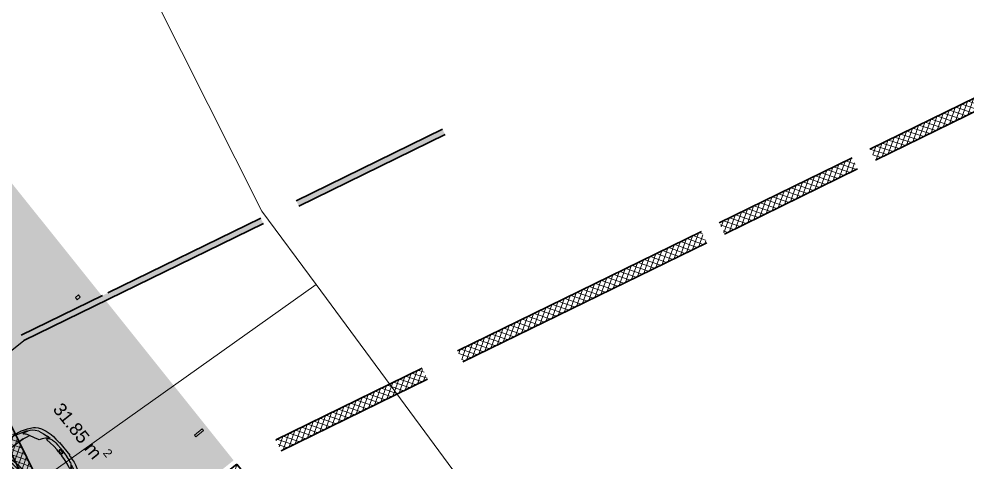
# Model space of a CAD drawing. Header units: metres. Extents: x 7511783 to 7512372, y 4692307 to 4692611.
# Drawn here: x 7511946.77 to 7511965.98, y 4692382.77 to 4692391.74 of the extents above; entities that cross this region are included whole.
import ezdxf

# ---------------------------------------------------------------- set-up
doc = ezdxf.new("R2010")
doc.units = ezdxf.units.M
for name, color, linetype, lineweight, true_color in [('A - Fill Zone_Pen_No__102', 7, 'Continuous', 0, 0xcccccc), ('A - Fill Zone_Pen_No__156', 7, 'Continuous', 0, 0x54689e), ('A - Muret_Pen_No__102', 7, 'Continuous', 0, 0xcccccc)]:
    doc.layers.add(name, color=color, linetype=linetype, lineweight=lineweight, true_color=true_color)
for name, color, linetype, lineweight in [('A - Muret', 7, 'Continuous', 0), ('A - Muret_Pen_No__101', 252, 'Continuous', 0), ('A - Muret_Pen_No__7', 7, 'Continuous', 0), ('A - Shtyllat', 7, 'Continuous', 0), ('A - Shtyllat_Pen_No__1', 7, 'Continuous', 0), ('A - Shtyllat_Pen_No__7', 7, 'Continuous', 0), ('A -Polyline_Pen_No__42', 8, 'Continuous', 0), ('bodrum 1 garazhat projekt', 7, 'Continuous', 0), ('garazhat-netw-amiri - b1', 20, 'Continuous', 0), ('Interior - Furniture _Pen_No__42', 8, 'Continuous', 0), ('Parc-Kojshi', 251, 'Continuous', 0), ('Parcelat baze', 7, 'Continuous', 0)]:
    doc.layers.add(name, color=color, linetype=linetype, lineweight=lineweight)
doc.styles.add('GENERATED_STYLE_1', font='arial.ttf')
pattern_1 = [(44.99999999999999, (0, 0), (-68.94290863686237, 68.94290863686243), []), (135.0000000000002, (0, 0), (68.94290863686219, 68.94290863686261), [])]

# ---------------------------------------------------------------- blocks, each defined once
blk = doc.blocks.new('Wall_3', base_point=(27550, 2.775557561562891e-14))
at = {"layer": 'A - Muret_Pen_No__101', "linetype": 'Continuous', "lineweight": 13}
h = blk.add_hatch(dxfattribs=at)
h.set_pattern_fill('CONCRETE_BLOCK', color=252, style=0, pattern_type=2)
h.set_pattern_definition(pattern_1)
h.paths.add_polyline_path([(31799.99993070954, -2.887321820521649e-05), (28500.0000105886, -2.887321820521649e-05), (28500.0000105886, -250.0000583249526), (31799.99993070954, -250.0000583249526)])
h = blk.add_hatch(dxfattribs=at)
h.set_pattern_fill('CONCRETE_BLOCK', color=252, style=0, pattern_type=2)
h.set_pattern_definition(pattern_1)
h.paths.add_polyline_path([(32600.00006929047, -5.275686865147122e-05), (32600.00006929047, -250.0000970041505), (38099.99998176699, -250.0000970041505), (38099.99998176699, -5.275686865147122e-05)])
h = blk.add_hatch(dxfattribs=at)
h.set_pattern_fill('CONCRETE_BLOCK', color=252, style=0, pattern_type=2)
h.set_pattern_definition(pattern_1)
h.paths.add_polyline_path([(38499.99999951446, -5.275686865147122e-05), (38499.99999951446, -250.0000970041505), (41500, -250.0000970041505), (41500, -5.275686865147122e-05)])
h = blk.add_hatch(dxfattribs=at)
h.set_pattern_fill('CONCRETE_BLOCK', color=252, style=0, pattern_type=2)
h.set_pattern_definition(pattern_1)
h.paths.add_polyline_path([(41900.00000000001, -249.9999850988354), (47050.00002235177, -249.9999850988354), (47050.00002235177, -3.352765565178828e-05), (41900.00000000001, -3.352765565178828e-05)])
at = {"layer": 'A - Muret_Pen_No__7', "color": 7, "linetype": 'Continuous', "lineweight": 35, "flags": 128}
for points in [[(31800, 2.775557561562891e-14), (28500.00000000001, 2.775557561562891e-14)], [(38099.99999999999, 2.775557561562891e-14), (32599.99999999999, 2.775557561562891e-14)], [(41500, 2.775557561562891e-14), (38500, 2.775557561562891e-14)], [(47050.00000000001, 2.775557561562891e-14), (41900.00000000001, 2.775557561562891e-14)], [(28500.00000000001, -249.9999999999999), (31800, -249.9999999999999)], [(32599.99999999999, -249.9999999999999), (38099.99999999999, -249.9999999999999)], [(38500, -249.9999999999999), (41500, -249.9999999999999)], [(41900.00000000001, -249.9999999999999), (47050, -249.9999999999999)]]:
    blk.add_lwpolyline(points, dxfattribs=at)
blk = doc.blocks.new('Wall_15', base_point=(0, 6.408165399173339e-12))
at = {"layer": 'A - Muret_Pen_No__101', "linetype": 'Continuous', "lineweight": 13}
h = blk.add_hatch(dxfattribs=at)
h.set_pattern_fill('CONCRETE_BLOCK', color=252, style=0, pattern_type=2)
h.set_pattern_definition(pattern_1)
h.paths.add_polyline_path([(-1.570762125364274e-12, -4900.000033771143), (249.9999749009003, -4900.000033771143), (249.9999749009003, -2199.999968968906), (-1.570762125364274e-12, -2199.999968968906)])
h = blk.add_hatch(dxfattribs=at)
h.set_pattern_fill('CONCRETE_BLOCK', color=252, style=0, pattern_type=2)
h.set_pattern_definition(pattern_1)
h.paths.add_polyline_path([(-1.570762125364274e-12, -8550.830750387211), (249.9999950320611, -8800.830745419275), (249.9999950320611, -6899.999994027645), (-1.570762125364274e-12, -6899.999994027645)])
at = {"layer": 'A - Muret_Pen_No__7', "color": 7, "linetype": 'Continuous', "lineweight": 35, "flags": 128}
for points in [[(-4.041334489747706e-13, -2200.000028613108), (-9.00115385673969e-13, -4899.999936311776)], [(249.9999999999991, -4900.000060477718), (249.9999999999996, -2200.000025361618)], [(-1.267509430196488e-12, -6899.999962323701), (-1.570762125364274e-12, -8550.830745419273)], [(249.9999999999984, -8800.830745419275), (249.9999999999987, -6899.999959072212)]]:
    blk.add_lwpolyline(points, dxfattribs=at)
blk = doc.blocks.new('Wall_18', base_point=(16950, -19000.83965125988))
at = {"layer": 'A - Muret_Pen_No__102', "linetype": 'Continuous', "lineweight": 0, "true_color": 0xcccccc}
for points in [[(16949.99995060411, -19000.83962311153), (22350.0000133822, -19000.83707501052), (22350.0000133822, -18880.83737246681), (16949.99995060411, -18880.83963744548)], [(23149.99996500959, -19000.83679188819), (26449.99999550946, -19000.83523471535), (26449.99999550946, -18880.8356737328), (23149.99996500959, -18880.83708934447)]]:
    blk.add_hatch(color=254, dxfattribs=at).paths.add_polyline_path(points)
at = {"layer": 'A - Muret_Pen_No__7', "color": 7, "linetype": 'Continuous', "lineweight": 35, "flags": 128}
for points in [[(18780.00004897139, -18880.83889797258), (16949.99995060411, -18880.8396512599)], [(16950, -19000.83965125988), (22350.00006556514, -19000.83742844497)], [(22350.00001616929, -18880.83742844498), (18900.00004897139, -18880.8388485767)], [(23149.9999426305, -19000.83709913911), (26450.00000000019, -19000.83574075221)], [(26449.99999550948, -18880.8357407522), (23150.00004895188, -18880.83709913905)]]:
    blk.add_lwpolyline(points, dxfattribs=at)
blk = doc.blocks.new('Column_60', base_point=(6290.100693534085, 11834.33430290924))
at = {"layer": 'A - Shtyllat_Pen_No__1', "color": 7, "linetype": 'Continuous', "lineweight": 13, "flags": 128}
blk.add_lwpolyline([(6383.295630402292, 11875.7432843279), (6392.053320419606, 11836.71377157716), (6196.905756665877, 11792.92532149059), (6188.148066648563, 11831.95483424133)], close=True, dxfattribs=at)
blk = doc.blocks.new('Column_68', base_point=(7281.073338374333, 13081.56051221463))
at = {"layer": 'A - Shtyllat_Pen_No__1', "color": 7, "linetype": 'Continuous', "lineweight": 13, "flags": 128}
blk.add_lwpolyline([(7326.671118638064, 13061.04606766889), (7313.534583612092, 13119.590336795), (7235.4755581106, 13102.07495676038), (7248.612093136573, 13043.53068763426)], close=True, dxfattribs=at)
blk = doc.blocks.new('Column_178', base_point=(75250.99676022111, -29602.89869454554))
at = {"layer": 'A - Shtyllat', "linetype": 'Continuous', "lineweight": 0, "true_color": 0x000000}
h = blk.add_hatch(dxfattribs=at)
h.set_pattern_fill('CONCRETE_BLOCK', color=18, style=0, pattern_type=2)
h.set_pattern_definition(pattern_1)
h.paths.add_polyline_path([(75456.13369070938, -29146.91751099753), (75212.20010048019, -29201.6569260282), (75387.36626624182, -29982.24458260021), (75631.3003558905, -29927.50487920773)])
h = blk.add_hatch(dxfattribs=at)
h.set_pattern_fill('CONCRETE_BLOCK', color=18, style=0, pattern_type=2)
h.set_pattern_definition(pattern_1)
h.paths.add_polyline_path([(74870.69316455172, -29278.29250988337), (75045.85982973284, -30058.87987809356), (75387.36626624182, -29982.24458260021), (75212.20010048019, -29201.6569260282)])
at = {"layer": 'A - Shtyllat_Pen_No__1', "color": 7, "linetype": 'Continuous', "lineweight": 13}
for p, q in [((75233.48009370301, -29524.83995772453), (75145.89676111244, -29134.54627361942)), ((75329.05549704214, -29585.38202802743), (75621.77576012096, -29519.69452858452)), ((75172.93802340009, -29620.41536106366), (74880.21776032128, -29686.10286050657)), ((75268.51342673921, -29680.95743136657), (75356.09675932978, -30071.25111547166))]:
    blk.add_line(p, q, dxfattribs=at)
blk.add_point((75250.99676022111, -29602.89869454554), dxfattribs=at)
at = {"layer": 'A - Shtyllat_Pen_No__7', "color": 7, "linetype": 'Continuous', "lineweight": 35, "flags": 128}
for points in [[(75456.13369070938, -29146.91751099753), (75212.20010048019, -29201.6569260282)], [(75631.3003558905, -29927.50487920773), (75456.13369070938, -29146.91751099753)], [(75212.20010048019, -29201.6569260282), (74870.69316455172, -29278.29250988337)], [(74870.69316455172, -29278.29250988337), (75045.85982973284, -30058.87987809356), (75387.36626624182, -29982.24458260021)]]:
    blk.add_lwpolyline(points, dxfattribs=at)
blk = doc.blocks.new('Car 05 22')
at = {"layer": 'Interior - Furniture _Pen_No__42', "color": 8, "linetype": 'Continuous', "lineweight": 25}
for p, q in [((1961.117547741, 983.2211582230001), (1928.938242309, 983.2211582230001)), ((1928.938242309, 983.2211582230001), (1957.843908175, 858.0544967500001)), ((1996.903176747, 974.9060932166), (1961.117547741, 983.2211582230001)), ((2026.89661068, 945.007687052), (1996.903176747, 974.9060932166)), ((-706.3378894982, 775.7872218095), (-757.6903274910002, 747.022066986)), ((-585.227090103, 801.027979058), (-706.3378894982, 775.7872218095)), ((-626.571782751, 772.4860242179999), (-664.8727541800001, 760.961322365)), ((-594.8871138119998, 778.489558035), (-626.571782751, 772.4860242179999)), ((-483.1389679684001, 817.2581826864), (-585.227090103, 801.027979058)), ((-372.3345973750002, 830.2299334650002), (-483.1389679684001, 817.2581826864)), ((-251.752794228, 841.0437339470001), (-372.3345973750002, 830.2299334650002)), ((-168.2198443133, 844.6061713611999), (-251.752794228, 841.0437339470001)), ((-78.35772569479998, 850.6357850930001), (-168.2198443133, 844.6061713611999)), ((-24.036324899, 852.2918850640001), (-78.35772569479998, 850.6357850930001)), ((40.3182760438, 852.333685063), (-24.036324899, 852.2918850640001)), ((230.8030912739, 845.5192631063), (40.3182760438, 852.333685063)), ((124.560977278, 791.396786131), (129.0398444, 820.468777931)), ((125.693926866, 743.8968737240001), (124.560977278, 791.396786131)), ((129.0398444, 820.468777931), (138.8862428820001, 832.3883788069999)), ((138.8862428820001, 832.3883788069999), (165.168377873, 840.2758852750001)), ((165.168377873, 840.2758852750001), (194.733578306, 844.324685204)), ((194.733578306, 844.324685204), (230.803091274, 845.519263106)), ((210.873013229, 809.231738788), (418.0703055720001, 816.1926024380002)), ((400.0158099590001, 847.5968063790001), (230.8030912739, 845.5192631063)), ((590.7241636140001, 851.6786068920002), (400.0158099590001, 847.5968063790001)), ((813.6270094460001, 769.327996556), (521.950780327, 764.672895972)), ((856.5325990199999, 856.1697074550001), (590.7241636140001, 851.6786068920002)), ((1108.59023357, 773.98329714), (813.6270094460001, 769.327996556)), ((1129.8609284, 858.5331077519999), (856.5325990199999, 856.1697074550001)), ((1036.25651944, 772.8416796290002), (996.5002997029999, 578.7916468290002)), ((1041.96657906, 578.0240872360001), (1107.56627095, 773.967136299)), ((1173.32542975, 774.8950612010001), (1090.33970038, 577.8925306800002)), ((1115.14443198, 808.9482015290001), (1108.59023357, 773.98329714)), ((1108.59023357, 773.98329714), (1537.61805657, 780.0259473990001)), ((1119.51383092, 833.267204581), (1115.14443198, 808.9482015290001)), ((1120.16623076, 836.3248049650001), (1119.51383092, 833.267204581)), ((1120.69723063, 838.160005195), (1120.16623076, 836.3248049650001)), ((1129.8609284, 858.5331077519999), (1120.69723063, 838.160005195)), ((1536.1071561, 860.3802508980001), (1129.8609284, 858.5331077519999)), ((1162.63563846, 830.4777734580001), (1220.13025657, 829.0713745190002)), ((1220.13025657, 829.0713745190002), (1369.65750367, 831.4890726950001)), ((1957.843908175, 858.0544967500001), (1536.1071561, 860.3802508980001)), ((1537.61805657, 780.0256115210001), (1974.99295641, 786.0764425990001)), ((1939.15395607, 686.22492547), (1995.917261, 777.427813481)), ((1957.84390817, 858.0544967500001), (1977.22141076, 777.427813481)), ((1977.22141076, 777.427813481), (2019.59119012, 777.427813481)), ((2019.59119012, 777.427813481), (2044.48611622, 783.069509224)), ((2054.5732194, 897.577022836), (2026.89661068, 945.007687052)), ((2044.48611622, 783.069509224), (2063.35562216, 792.2740022800001)), ((2067.91700908, 857.6794056350002), (2054.5732194, 897.577022836)), ((2063.35562216, 792.2740022800001), (2070.42572439, 799.8521965630001)), ((2068.68333559, 787.696981005), (2065.39356605, 794.4584027669999)), ((2119.91703998, 857.4374531180001), (2067.91700908, 857.6794056350002)), ((2075.28112592, 835.6608695470001), (2067.91700908, 857.6794056350002)), ((2068.68333559, 787.696981005), (2148.02030692, 790.4828861469999)), ((2070.42572439, 799.8521965630001), (2075.2191259, 809.398389361)), ((2075.2191259, 809.398389361), (2075.28112592, 835.6608695470001)), ((2106.51930118, 732.1586113790001), (2148.02030692, 790.4828861469999)), ((2193.165590015, 856.4504063259001), (2119.91703998, 857.4374531180001)), ((2148.02030692, 790.4828861469999), (2166.81146925, 813.8145374840001)), ((2148.02030692, 790.4828861469999), (2205.61920777, 792.204186117)), ((2166.81146925, 813.8145374840001), (2182.27381684, 834.0818412380002)), ((2182.27381684, 834.0818412380002), (2193.16559002, 856.4504063260001)), ((2808.01466132, 852.5547640039999), (2193.165590015, 856.4504063259001)), ((2205.61920777, 792.204186117), (2227.21980808, 791.0038861380001)), ((2226.59190807, 769.8777067159999), (2213.53100788, 762.9814866290001)), ((2234.36910819, 773.9630864369999), (2226.59190807, 769.8828865080001)), ((2227.21980808, 791.0038861380001), (2232.61990816, 790.0299861550001)), ((2232.61990816, 790.0299861550001), (2237.93539134, 787.287122525)), ((2238.46067648, 776.864360243), (2234.36910819, 773.9630864369999)), ((2240.81890828, 784.0391862600001), (2237.93539134, 787.287122525)), ((2238.46067648, 776.864360243), (2240.85090828, 780.520986322)), ((2240.85090828, 780.520986322), (2240.81890828, 784.0391862600001)), ((2855.7113639, 852.6327640009999), (2808.01466132, 852.5547640039999)), ((2808.01466132, 852.5547640039999), (2876.86636504, 843.3172643940001)), ((2891.44016583, 852.528764005), (2855.7113639, 852.6327640009999)), ((2876.86636504, 843.3172643940001), (2954.16376923, 813.731165643)), ((2922.51356751, 852.0343640259999), (2891.44016583, 852.528764005)), ((2904.11849592, 832.8863289209999), (2905.06820589, 832.837990116)), ((2945.17226874, 849.4061641369999), (2922.51356751, 852.0343640259999)), ((2989.61447115, 839.6482645490003), (2945.17226874, 849.4061641369999)), ((2954.16376923, 813.731165643), (3075.78877375, 774.6896785450001)), ((3013.55027244, 833.064864827), (2989.61447115, 839.6482645490003)), ((3154.26138006, 782.5577669589999), (3013.55027244, 833.064864827)), ((3100.48402088, 763.1120866269999), (3075.78877375, 774.6896785450001)), ((3235.883818752, 747.6101556219), (3154.26138006, 782.5577669589999)), ((-815.0478655078001, 667.7598955197003), (-855.0523550635, 511.0116477078998)), ((-784.8200333720001, 721.8124613509999), (-815.0478655078001, 667.7598955197003)), ((-757.6903274910002, 747.022066986), (-784.8200333720001, 721.8124613509999)), ((-768.27197925, 602.2788720830002), (-782.764796709, 510.0106247469999)), ((-768.27197925, 602.2788720830002), (-750.5770825730001, 669.7773949330001)), ((-764.3441764490001, 617.261773195), (-665.7281459970001, 623.9546285630003)), ((-729.425104913, 716.3992494200002), (-750.5770825730001, 669.7773949330001)), ((-701.0941271610001, 743.2591195180001), (-729.425104913, 716.3992494200002)), ((-664.8727541800001, 760.961322365), (-701.0941271610001, 743.2591195180001)), ((-665.7281459970001, 623.9546285630003), (-500.877431885, 634.180288886)), ((-500.877431885, 634.180288886), (-383.0238853850001, 641.9613403830001)), ((-383.0238853850001, 641.9613403830001), (-274.2208861730001, 631.3184000780001)), ((-274.2208861730001, 631.3184000780001), (-56.40485420300001, 600.536895199)), ((-56.40485420300001, 600.536895199), (145.941775497, 566.5900898169999)), ((327.3887276080001, 761.9208956260001), (125.394377448, 756.455747737)), ((132.4291391170001, 722.8048827370001), (125.693926866, 743.8968737240001)), ((146.670770152, 710.6062742990001), (132.4291391170001, 722.8048827370001)), ((171.252864179, 696.6287725440002), (146.670770152, 710.6062742990001)), ((212.566754139, 676.5412700230003), (171.252864179, 696.6287725440002)), ((266.3151410770001, 654.566867265), (212.566754139, 676.5412700230003)), ((319.490328155, 636.426864989), (266.3151410770001, 654.566867265)), ((392.7088835140001, 617.8124267930001), (319.490328155, 636.426864989)), ((521.950780327, 764.672895972), (327.3887276080001, 761.9208956260001)), ((339.1227247570001, 683.1192857359999), (329.5580559370001, 633.867334886)), ((355.2943663540001, 762.315609428), (339.1227247570001, 683.1192857359999)), ((357.2289958010001, 683.375391506), (346.76505809, 629.492778784)), ((373.4006373970001, 762.571715197), (357.2289958010001, 683.375391506)), ((474.8166917820001, 607.105387857), (392.7088835140001, 617.8124267930001)), ((521.3449804749999, 601.6186871690002), (474.8166917820001, 607.105387857)), ((569.993568652, 596.838186569), (521.3449804749999, 601.6186871690002)), ((652.59274858, 590.9845858339999), (569.993568652, 596.838186569)), ((772.8388193580001, 584.9903850819999), (652.59274858, 590.9845858339999)), ((907.266686691, 580.298084493), (772.8388193580001, 584.9903850819999)), ((1041.96657906, 578.0240872360001), (907.266686691, 580.298084493)), ((1227.79815085, 577.518695794), (1041.96657906, 578.0240872360001)), ((1316.09897866, 580.475793563), (1227.79815085, 577.518695794)), ((1403.02450604, 584.4121905939999), (1316.09897866, 580.475793563)), ((1483.8761315, 590.1361862749999), (1403.02450604, 584.4121905939999)), ((1562.00595611, 600.5964783840001), (1483.8761315, 590.1361862749999)), ((1730.35620914, 633.8338533080002), (1562.00595611, 600.5964783840001)), ((1610.72419049, 544.0665862469999), (1779.61280153, 581.7538898049999)), ((2000.39650233, 701.5917706940002), (1730.35620914, 633.8338533080002)), ((1779.61280153, 581.7538898049999), (1952.84760406, 621.338789111)), ((1952.84760406, 621.338789111), (2122.04550654, 659.9572884350001)), ((2000.39650233, 701.5917706940002), (2213.53100788, 762.9814866290001)), ((2122.04550654, 659.9572884350001), (2293.79610906, 697.650987774)), ((2213.53100788, 762.9814866290001), (2238.34670825, 752.240186817)), ((2238.34670825, 752.240186817), (2258.53170854, 739.7174870370001)), ((2258.53170854, 739.7174870370001), (2269.0398087, 731.086787188)), ((2269.0398087, 731.086787188), (2278.83550884, 721.9650873480001)), ((2278.83550884, 721.9650873480001), (2293.79610906, 697.650987774)), ((2293.79610906, 697.650987774), (2317.1870094, 700.7385877199999)), ((2293.79610906, 697.6386630720001), (2293.79610906, 697.650987774)), ((2317.1870094, 700.7385877199999), (2345.74280982, 702.7498876850002)), ((2355.13419975, 639.912801441), (2317.1870094, 700.7385877199999)), ((2345.74280982, 702.7498876850002), (2378.92931031, 702.0184876970001)), ((2379.77420337, 575.387091212), (2355.13301598, 639.9159014410001)), ((2410.10490185, 649.1086815510001), (2378.92931031, 702.0184876970001)), ((2378.92931031, 702.0184876970001), (2410.57231077, 694.202887834)), ((2436.02871163, 583.2244924540001), (2410.10490185, 649.1086815510001)), ((2410.57231077, 694.202887834), (2410.58631694, 694.1782473540002)), ((2428.73881104, 681.706188053), (2410.57231077, 694.202887834)), ((2428.73881104, 681.706188053), (2457.25830016, 700.0355353230001)), ((2428.77597173, 681.7007453250001), (2428.73881104, 681.706188053)), ((2428.77597173, 681.7007453250001), (2456.66545813, 639.8418234830003)), ((2453.63941421, 521.616582688), (2436.02871163, 583.2244924540001)), ((2456.66545813, 639.8418234830003), (2487.23639187, 574.2621729599999)), ((2457.25830016, 700.0355353230001), (2535.4819126, 697.9905877680001)), ((2535.4226126, 697.9916562040003), (2673.21491462, 695.5089878119999)), ((2535.46586986, 697.9894090810001), (2535.4819126, 697.988971943)), ((2673.21491462, 695.5089878119999), (2787.200816290001, 691.4809878819999)), ((2787.200816290001, 691.4809878819999), (2868.41581748, 687.223087957)), ((2868.39588233, 687.2248867100001), (2959.72331881, 678.984388101)), ((2959.72331881, 678.984388101), (2868.41581748, 687.1969879569999)), ((2959.72331881, 678.984388101), (3047.2313201, 666.2002883250001)), ((3022.47491973, 758.305686711), (3023.66221975, 762.4851866380001)), ((3024.49924208, 753.7186598590001), (3022.47491973, 758.305686711)), ((3023.66221975, 762.4851866380001), (3034.64521991, 765.0503865930001)), ((3037.91041996, 743.452886971), (3024.49924208, 753.7186598590001)), ((3034.64521991, 765.0503865930001), (3046.93432009, 763.817386614)), ((3050.61522015, 730.6688871950001), (3037.91041996, 743.452886971)), ((3046.93432009, 763.817386614), (3060.9451203, 762.9292866300001)), ((3047.20992906, 666.2041971140002), (3100.00912087, 656.556188494)), ((3064.50712035, 714.6457874760001), (3050.61522015, 730.6688871950001)), ((3060.9451203, 762.9292866300001), (3089.85712072, 757.3861867269999)), ((3076.97452053, 697.807687771), (3064.50712035, 714.6457874760001)), ((3100.00912087, 656.556188494), (3076.97452053, 697.807687771)), ((3089.85712072, 757.3861867269999), (3108.43932099, 751.4304868319999)), ((3152.92075342, 553.873393456), (3100.00912087, 656.556188494)), ((3114.13862108, 753.311186799), (3100.48402088, 763.1120866269999)), ((3108.43932099, 751.4304868319999), (3122.8656212, 746.435986919)), ((3122.8656212, 746.435986919), (3114.13862108, 753.311186799)), ((3170.0706946, 726.5554905960001), (3122.8656212, 746.435986919)), ((3211.69204952, 701.0151137130001), (3170.0706946, 726.5554905960001)), ((3254.25934432, 663.1775183300001), (3211.69204952, 701.0151137130001)), ((3269.07948628, 728.3294692490001), (3235.883818752, 747.6101556219)), ((3301.86726379, 602.8090087200001), (3254.25934432, 663.1775183300001)), ((3298.56678787, 705.6390702070001), (3269.07948628, 728.3294692490001)), ((3337.33388997, 663.380671991), (3298.56678787, 705.6390702070001)), ((3301.86726379, 602.8090087200001), (3346.01551313, 501.42179807)), ((3374.49419199, 603.583974516), (3337.33388997, 663.380671991)), ((3418.40079436, 512.743978351), (3374.49419199, 603.583974516)), ((-855.0523550635, 511.0116477078998), (-874.6778528530002, 344.9579771100001)), ((-794.5333543099999, 390.6265818930001), (-802.432846809, 258.715288008)), ((-782.7621654889999, 510.0273763590001), (-794.5333543099999, 390.6265818930001)), ((145.941775497, 566.5900898169999), (233.261172115, 552.312592089)), ((233.261172115, 552.312592089), (315.3092800730001, 541.359190513)), ((315.2936019620001, 541.3606176840001), (384.2945810830001, 535.0794906230002)), ((384.2815104790001, 535.0803623180001), (454.174320738, 530.4191213629999)), ((454.170282107, 530.4193907049998), (526.242583163, 526.2868907769998)), ((526.2331313149999, 526.287307384), (627.7018846490002, 521.814890855)), ((627.6985462070002, 521.8149872519999), (756.75876515, 518.0884218199999)), ((756.75876515, 518.0884218199999), (1322.62824821, 518.052230308)), ((1322.62824821, 518.052230308), (1420.49779626, 521.6528908580001)), ((1420.49066257, 521.652523245), (1466.64156934, 524.030772681)), ((1466.62639694, 524.029990817), (1510.87647584, 527.594696836)), ((1510.85529759, 527.5929907539999), (1554.25309822, 533.0576906580002)), ((1554.25309822, 533.0576906580002), (1596.82961355, 540.969674969)), ((1597.28918852, 541.1774857889999), (1596.65116701, 540.8889849259999)), ((2397.33410595, 514.2584815219999), (2379.77250853, 575.3929912130001)), ((2419.31580918, 395.73626267), (2397.33316008, 514.2635815229999)), ((2433.73206705, 266.091642182), (2419.31580918, 395.73626267)), ((2477.61661773, 401.0764635800001), (2453.63941421, 521.616582688)), ((2493.88922012, 269.050242651), (2477.61661773, 401.0764635800001)), ((2487.23639187, 574.2621729599999), (2491.79934275, 562.0052962960002)), ((2491.79994982, 562.0052962960002), (2517.90263133, 477.034766618)), ((2517.90263133, 477.034766618), (2537.54372273, 384.081034151)), ((3189.62073735, 475.569766106), (3152.92075342, 553.873393456)), ((3199.39883308, 466.7584630290001), (3189.62073735, 475.569766106)), ((3220.69886845, 454.3885401880001), (3199.39883308, 466.7584630290001)), ((3256.10680826, 439.241753418), (3220.67662376, 454.401458713)), ((3288.39019413, 425.101248479), (3256.10680826, 439.241753418)), ((3319.36158057, 408.4128426500001), (3288.39019413, 425.101248479)), ((3353.46269085, 384.251283776), (3319.36158057, 408.4128426500001)), ((3346.01551313, 501.42179807), (3374.29746586, 419.557472908)), ((3377.18239213, 359.973484801), (3353.46269085, 384.251283776)), ((3391.09039087, 344.247647689), (3374.29746586, 419.557472908)), ((3457.47689648, 393.098483403), (3418.40079436, 512.743978351)), ((3468.34279707, 330.9338860280001), (3457.47689648, 393.098483403)), ((-882.9440546450002, 194.680643518), (-885.376707689, 0)), ((-874.6778528530002, 344.9579771100001), (-882.9440546450002, 194.680643518)), ((-802.432846809, 258.715288008), (-806.813142649, 124.936494209)), ((2441.61713002, 131.955220918), (2433.73181129, 266.093942182)), ((2503.10292147, 133.173421111), (2493.88922012, 269.050242651)), ((2537.54372273, 384.081034151), (2551.45611664, 285.6281997640001)), ((2551.45611664, 285.6281997640001), (2559.71041303, 193.693567653)), ((2559.71041303, 193.693567653), (2564.38081099, 101.185635342)), ((3321.23357975, 370.497229407), (3320.99727986, 362.132926485)), ((3320.99727986, 362.132926485), (3338.31527228, 276.8564967000001)), ((3324.65427826, 377.297531782), (3321.23357975, 370.497229407)), ((3328.30797666, 379.591332583), (3324.65427826, 377.297531782)), ((3338.46837221, 379.452332535), (3328.30797666, 379.591332583)), ((3338.31527228, 276.8564967000001), (3351.88296634, 172.661960307)), ((3363.6407612, 357.8117249760001), (3338.46837221, 379.452332535)), ((3396.66521323, 315.8049103040001), (3363.6407612, 357.8117249760001)), ((3391.09039087, 344.247647689), (3377.18239213, 359.973484801)), ((3408.0703938, 289.3779877820002), (3396.66521323, 315.8049103040001)), ((3408.0703938, 289.3779877820002), (3413.77629411, 267.259988716)), ((3413.77548775, 267.2641933500001), (3418.45445829, 242.866384828)), ((3418.45219437, 242.878189745), (3424.04489467, 200.723791525)), ((3424.04489467, 200.723791525), (3427.72848251, 152.023715234)), ((3474.4914974, 263.721088865), (3468.34279707, 330.9338860280001)), ((3478.33319761, 199.9171915590001), (3474.4914974, 263.721088865)), ((3479.35651311, 164.9481933352), (3478.33319761, 199.9171915590001)), ((-885.376707689, 0), (-882.9440546450002, -194.680643518)), ((-806.813142649, 124.936494209), (-808.0470753050001, 0)), ((-806.813142649, -124.936494209), (-808.0470753050001, 1.476718538480001e-13)), ((2444.0197128, -0.02730000432770001), (2441.61701245, 131.957220918)), ((2444.0197128, 0.02730000432710001), (2441.61701245, -131.957220918)), ((2506.01959488, -3.859767548100002e-13), (2503.10292147, 133.173421111)), ((2564.38081099, 101.185635342), (2566.01761027, -0.006100002130650002)), ((2564.38081099, -101.185635342), (2566.01761027, 0.006100002129970001)), ((3351.88296634, 172.661960307), (3358.34376351, 75.87012649980001)), ((3353.95786543, 27.8932505984), (3358.34376351, 75.87012649980001)), ((3353.95786543, 27.8932505984), (3353.95786543, -0.7649002671629999)), ((3353.95786543, -27.8932505984), (3353.95786543, 0.7649002671619999)), ((3370.89075802, 11.7411041009), (3370.32315827, -0.7649002671629999)), ((3370.89075802, -11.7411041009), (3370.32315827, 0.7649002671619999)), ((3372.49235732, 23.6550082622), (3370.89075802, 11.7411041009)), ((3376.26728506, 38.993950924), (3372.49235732, 23.6550082622)), ((3381.98685317, 46.5714162664), (3376.26728506, 38.993950924)), ((3386.21005132, 48.3522168884), (3381.98685317, 46.5714162664)), ((3386.21005132, 48.3522168884), (3394.28954778, 48.3522168884)), ((3398.51284593, 46.5714162664), (3394.28954778, 48.3522168884)), ((3404.23226311, 38.99375151340001), (3398.51284593, 46.5714162664)), ((3404.23226311, 38.99375151340001), (3408.00714178, 23.6550082622)), ((3408.00714178, 23.6550082622), (3409.76654101, 8.055102813469999)), ((3409.76654101, 8.055102813469999), (3409.76654101, -4.961309141290002e-13)), ((3432.36383112, 39.98011396419999), (3427.72848251, 152.023715234)), ((3431.76949509, 57.3729975776), (3431.76949509, 56.7710829698)), ((3432.04453126, -0.0109000038072), (3432.36383112, 39.98011396419999)), ((3432.04453126, 0.0109000038063), (3432.36383112, -39.98011396419999)), ((3489.51959821, 164.9481933352), (3479.35651311, 164.9481933352)), ((3489.51959821, -164.9481933352), (3489.51959821, 164.9481933352)), ((-802.432846809, -258.715288008), (-806.813142649, -124.936494209)), ((2441.61713002, -131.955220918), (2433.73181129, -266.093942182)), ((2503.10292147, -133.173421111), (2493.88922012, -269.050242651)), ((2506.01959488, -2.780368116010001e-13), (2503.10292147, -133.173421111)), ((2559.71041303, -193.693567653), (2564.38081099, -101.185635342)), ((3338.31527228, -276.8564967000001), (3351.88296634, -172.661960307)), ((3351.88296634, -172.661960307), (3358.34376351, -75.87012649980001)), ((3353.95786543, -27.8932505984), (3358.34376351, -75.87012649980001)), ((3372.49235732, -23.6550082622), (3370.89075802, -11.7411041009)), ((3376.26728506, -38.993950924), (3372.49235732, -23.6550082622)), ((3381.98685317, -46.5714162664), (3376.26728506, -38.993950924)), ((3386.21005132, -48.3522168884), (3381.98685317, -46.5714162664)), ((3386.21005132, -48.3522168884), (3394.28954778, -48.3522168884)), ((3398.51284593, -46.5714162664), (3394.28954778, -48.3522168884)), ((3404.23226311, -38.99375151340001), (3398.51284593, -46.5714162664)), ((3404.23226311, -38.99375151340001), (3408.00714178, -23.6550082622)), ((3408.00714178, -23.6550082622), (3409.76654101, -8.055102813469999)), ((3409.76654101, -8.055102813469999), (3409.76654101, -3.892295027780001e-13)), ((3424.04489467, -200.723791525), (3427.72848251, -152.023715234)), ((3432.36383112, -39.98011396419999), (3427.72848251, -152.023715234)), ((3431.76949509, -57.3729975776), (3431.76949509, -56.7710829698)), ((3478.33319761, -199.9171915590001), (3479.35651311, -164.9481933352)), ((3479.35651311, -164.9481933352), (3489.51959821, -164.9481933352)), ((-882.9440546450002, -194.680643518), (-874.6778528530002, -344.9579771100001)), ((-874.6778528530002, -344.9579771100001), (-855.0523550635, -511.0116477078998)), ((-794.5333543099999, -390.6265818930001), (-802.432846809, -258.715288008)), ((2433.73206705, -266.091642182), (2419.31580918, -395.73626267)), ((2493.88922012, -269.050242651), (2477.61661773, -401.0764635800001)), ((2517.90263133, -477.034766618), (2537.54372273, -384.081034151)), ((2537.54372273, -384.081034151), (2551.45611664, -285.6281997640001)), ((2551.45611664, -285.6281997640001), (2559.71041303, -193.693567653)), ((3320.99727986, -362.132926485), (3338.31527228, -276.8564967000001)), ((3321.23357975, -370.497229407), (3320.99727986, -362.132926485)), ((3324.65427826, -377.297531782), (3321.23357975, -370.497229407)), ((3328.30797666, -379.591332583), (3324.65427826, -377.297531782)), ((3338.46837221, -379.452332535), (3328.30797666, -379.591332583)), ((3363.6407612, -357.8117249760001), (3338.46837221, -379.452332535)), ((3377.18239213, -359.973484801), (3353.46269085, -384.251283776)), ((3396.66521323, -315.8049103040001), (3363.6407612, -357.8117249760001)), ((3391.09039087, -344.247647689), (3374.29746586, -419.557472908)), ((3391.09039087, -344.247647689), (3377.18239213, -359.973484801)), ((3408.0703938, -289.3779877820002), (3396.66521323, -315.8049103040001)), ((3408.0703938, -289.3779877820002), (3413.77629411, -267.259988716)), ((3413.77548775, -267.2641933500001), (3418.45445829, -242.866384828)), ((3418.45219437, -242.878189745), (3424.04489467, -200.723791525)), ((3457.47689648, -393.098483403), (3468.34279707, -330.9338860280001)), ((3468.34279707, -330.9338860280001), (3474.4914974, -263.721088865)), ((3474.4914974, -263.721088865), (3478.33319761, -199.9171915590001)), ((-855.0523550635, -511.0116477078998), (-815.0478655078001, -667.7598955197003)), ((-782.7621654889999, -510.0273763590001), (-794.5333543099999, -390.6265818930001)), ((-768.27197925, -602.2788720830002), (-782.764796709, -510.0106247469999)), ((-56.40485420300001, -600.536895199), (145.941775497, -566.5900898169999)), ((145.941775497, -566.5900898169999), (233.261172115, -552.312592089)), ((233.261172115, -552.312592089), (315.3092800730001, -541.359190513)), ((315.2936019620001, -541.3606176840001), (384.2945810830001, -535.0794906230002)), ((384.2815104790001, -535.0803623180001), (454.174320738, -530.4191213629999)), ((454.170282107, -530.4193907049998), (526.242583163, -526.2868907769998)), ((526.2331313149999, -526.287307384), (627.7018846490002, -521.814890855)), ((627.6985462070002, -521.8149872519999), (756.75876515, -518.0884218199999)), ((756.75876515, -518.0884218199999), (1322.62824821, -518.052230308)), ((1322.62824821, -518.052230308), (1420.49779626, -521.6528908580001)), ((1420.49066257, -521.652523245), (1466.64156934, -524.030772681)), ((1466.62639694, -524.029990817), (1510.87647584, -527.594696836)), ((1510.85529759, -527.5929907539999), (1554.25309822, -533.0576906580002)), ((1554.25309822, -533.0576906580002), (1596.82961355, -540.969674969)), ((1597.28918852, -541.1774857889999), (1596.65116701, -540.8889849259999)), ((1610.72419049, -544.0665862469999), (1779.61280153, -581.7538898049999)), ((2379.77420337, -575.387091212), (2355.13301598, -639.9159014410001)), ((2397.33410595, -514.2584815219999), (2379.77250853, -575.3929912130001)), ((2419.31580918, -395.73626267), (2397.33316008, -514.2635815229999)), ((2453.63941421, -521.616582688), (2436.02871163, -583.2244924540001)), ((2477.61661773, -401.0764635800001), (2453.63941421, -521.616582688)), ((2456.66545813, -639.8418234830003), (2487.23639187, -574.2621729599999)), ((2487.23639187, -574.2621729599999), (2491.79934275, -562.0052962960002)), ((2491.79994982, -562.0052962960002), (2517.90263133, -477.034766618)), ((3152.92075342, -553.873393456), (3100.00912087, -656.556188494)), ((3189.62073735, -475.569766106), (3152.92075342, -553.873393456)), ((3199.39883308, -466.7584630290001), (3189.62073735, -475.569766106)), ((3220.69886845, -454.3885401880001), (3199.39883308, -466.7584630290001)), ((3256.10680826, -439.241753418), (3220.67662376, -454.401458713)), ((3288.39019413, -425.101248479), (3256.10680826, -439.241753418)), ((3319.36158057, -408.4128426500001), (3288.39019413, -425.101248479)), ((3301.86726379, -602.8090087200001), (3346.01551313, -501.42179807)), ((3353.46269085, -384.251283776), (3319.36158057, -408.4128426500001)), ((3346.01551313, -501.42179807), (3374.29746586, -419.557472908)), ((3374.49419199, -603.583974516), (3418.40079436, -512.743978351)), ((3418.40079436, -512.743978351), (3457.47689648, -393.098483403)), ((-815.0478655078001, -667.7598955197003), (-784.8200333720001, -721.8124613509999)), ((-784.8200333720001, -721.8124613509999), (-757.6903274910002, -747.022066986)), ((-768.27197925, -602.2788720830002), (-750.5770825730001, -669.7773949330001)), ((-764.3441764490001, -617.261773195), (-665.7281459970001, -623.9546285630003)), ((-757.6903274910002, -747.022066986), (-706.3378894982, -775.7872218095)), ((-729.425104913, -716.3992494200002), (-750.5770825730001, -669.7773949330001)), ((-701.0941271610001, -743.2591195180001), (-729.425104913, -716.3992494200002)), ((-664.8727541800001, -760.961322365), (-701.0941271610001, -743.2591195180001)), ((-665.7281459970001, -623.9546285630003), (-500.877431885, -634.180288886)), ((-626.571782751, -772.4860242179999), (-664.8727541800001, -760.961322365)), ((-500.877431885, -634.180288886), (-383.0238853850001, -641.9613403830001)), ((-383.0238853850001, -641.9613403830001), (-274.2208861730001, -631.3184000780001)), ((-274.2208861730001, -631.3184000780001), (-56.40485420300001, -600.536895199)), ((125.693926866, -743.8968737240001), (124.560977278, -791.396786131)), ((327.3887276080001, -761.9208956260001), (125.394377448, -756.455747737)), ((132.4291391170001, -722.8048827370001), (125.693926866, -743.8968737240001)), ((146.670770152, -710.6062742990001), (132.4291391170001, -722.8048827370001)), ((171.252864179, -696.6287725440002), (146.670770152, -710.6062742990001)), ((212.566754139, -676.5412700230003), (171.252864179, -696.6287725440002)), ((266.3151410770001, -654.566867265), (212.566754139, -676.5412700230003)), ((319.490328155, -636.426864989), (266.3151410770001, -654.566867265)), ((392.7088835140001, -617.8124267930001), (319.490328155, -636.426864989)), ((521.950780327, -764.672895972), (327.3887276080001, -761.9208956260001)), ((339.1227247570001, -683.1192857359999), (329.5580559370001, -633.867334886)), ((355.2943663540001, -762.315609428), (339.1227247570001, -683.1192857359999)), ((357.2289958010001, -683.375391506), (346.76505809, -629.492778784)), ((373.4006373970001, -762.571715197), (357.2289958010001, -683.375391506)), ((474.8166917820001, -607.105387857), (392.7088835140001, -617.8124267930001)), ((521.3449804749999, -601.6186871690002), (474.8166917820001, -607.105387857)), ((569.993568652, -596.838186569), (521.3449804749999, -601.6186871690002)), ((813.6270094460001, -769.327996556), (521.950780327, -764.672895972)), ((652.59274858, -590.9845858339999), (569.993568652, -596.838186569)), ((772.8388193580001, -584.9903850819999), (652.59274858, -590.9845858339999)), ((907.266686691, -580.298084493), (772.8388193580001, -584.9903850819999)), ((1041.96657906, -578.0240872360001), (907.266686691, -580.298084493)), ((1036.25651944, -772.8416796290002), (996.5002997029999, -578.7916468290002)), ((1227.79815085, -577.518695794), (1041.96657906, -578.0240872360001)), ((1041.96657906, -578.0240872360001), (1107.56627095, -773.967136299)), ((1173.32542975, -774.8950612010001), (1090.33970038, -577.8925306800002)), ((1316.09897866, -580.475793563), (1227.79815085, -577.518695794)), ((1403.02450604, -584.4121905939999), (1316.09897866, -580.475793563)), ((1483.8761315, -590.1361862749999), (1403.02450604, -584.4121905939999)), ((1562.00595611, -600.5964783840001), (1483.8761315, -590.1361862749999)), ((1730.35620914, -633.8338533080002), (1562.00595611, -600.5964783840001)), ((2000.39650233, -701.5917706940002), (1730.35620914, -633.8338533080002)), ((1779.61280153, -581.7538898049999), (1952.84760406, -621.338789111)), ((1939.15395607, -686.22492547), (1995.917261, -777.427813481)), ((1952.84760406, -621.338789111), (2122.04550654, -659.9572884350001)), ((2000.39650233, -701.5917706940002), (2213.53100788, -762.9814866290001)), ((2106.51930118, -732.1586113790001), (2148.02030692, -790.4828861469999)), ((2122.04550654, -659.9572884350001), (2293.79610906, -697.650987774)), ((2213.53100788, -762.9814866290001), (2238.34670825, -752.240186817)), ((2226.59190807, -769.8777067159999), (2213.53100788, -762.9814866290001)), ((2238.34670825, -752.240186817), (2258.53170854, -739.7174870370001)), ((2258.53170854, -739.7174870370001), (2269.0398087, -731.086787188)), ((2269.0398087, -731.086787188), (2278.83550884, -721.9650873480001)), ((2278.83550884, -721.9650873480001), (2293.79610906, -697.650987774)), ((2293.79610906, -697.6386630720001), (2293.79610906, -697.650987774)), ((2293.79610906, -697.650987774), (2317.1870094, -700.7385877199999)), ((2355.13419975, -639.912801441), (2317.1870094, -700.7385877199999)), ((2317.1870094, -700.7385877199999), (2345.74280982, -702.7498876850002)), ((2345.74280982, -702.7498876850002), (2378.92931031, -702.0184876970001)), ((2410.10490185, -649.1086815510001), (2378.92931031, -702.0184876970001)), ((2378.92931031, -702.0184876970001), (2410.57231077, -694.202887834)), ((2436.02871163, -583.2244924540001), (2410.10490185, -649.1086815510001)), ((2428.73881104, -681.706188053), (2410.57231077, -694.202887834)), ((2410.57231077, -694.202887834), (2410.58631694, -694.1782473540002)), ((2428.77597173, -681.7007453250001), (2428.73881104, -681.706188053)), ((2428.73881104, -681.706188053), (2457.25830016, -700.0355353230001)), ((2428.77597173, -681.7007453250001), (2456.66545813, -639.8418234830003)), ((2457.25830016, -700.0355353230001), (2535.4819126, -697.9905877680001)), ((2535.4226126, -697.9916562040003), (2673.21491462, -695.5089878119999)), ((2535.46586986, -697.9894090810001), (2535.4819126, -697.988971943)), ((2673.21491462, -695.5089878119999), (2787.200816290001, -691.4809878819999)), ((2787.200816290001, -691.4809878819999), (2868.41581748, -687.223087957)), ((2868.39588233, -687.2248867100001), (2959.72331881, -678.984388101)), ((2959.72331881, -678.984388101), (2868.41581748, -687.1969879569999)), ((2959.72331881, -678.984388101), (3047.2313201, -666.2002883250001)), ((3024.49924208, -753.7186598590001), (3022.47491973, -758.305686711)), ((3022.47491973, -758.305686711), (3023.66221975, -762.4851866380001)), ((3023.66221975, -762.4851866380001), (3034.64521991, -765.0503865930001)), ((3037.91041996, -743.452886971), (3024.49924208, -753.7186598590001)), ((3034.64521991, -765.0503865930001), (3046.93432009, -763.817386614)), ((3050.61522015, -730.6688871950001), (3037.91041996, -743.452886971)), ((3046.93432009, -763.817386614), (3060.9451203, -762.9292866300001)), ((3047.20992906, -666.2041971140002), (3100.00912087, -656.556188494)), ((3064.50712035, -714.6457874760001), (3050.61522015, -730.6688871950001)), ((3060.9451203, -762.9292866300001), (3089.85712072, -757.3861867269999)), ((3076.97452053, -697.807687771), (3064.50712035, -714.6457874760001)), ((3100.48402088, -763.1120866269999), (3075.78877375, -774.6896785450001)), ((3100.00912087, -656.556188494), (3076.97452053, -697.807687771)), ((3089.85712072, -757.3861867269999), (3108.43932099, -751.4304868319999)), ((3114.13862108, -753.311186799), (3100.48402088, -763.1120866269999)), ((3108.43932099, -751.4304868319999), (3122.8656212, -746.435986919)), ((3122.8656212, -746.435986919), (3114.13862108, -753.311186799)), ((3170.0706946, -726.5554905960001), (3122.8656212, -746.435986919)), ((3154.26138006, -782.5577669589999), (3235.883818752, -747.6101556219)), ((3211.69204952, -701.0151137130001), (3170.0706946, -726.5554905960001)), ((3254.25934432, -663.1775183300001), (3211.69204952, -701.0151137130001)), ((3235.883818752, -747.6101556219), (3269.07948628, -728.3294692490001)), ((3301.86726379, -602.8090087200001), (3254.25934432, -663.1775183300001)), ((3269.07948628, -728.3294692490001), (3298.56678787, -705.6390702070001)), ((3298.56678787, -705.6390702070001), (3337.33388997, -663.380671991)), ((3337.33388997, -663.380671991), (3374.49419199, -603.583974516)), ((-706.3378894982, -775.7872218095), (-585.227090103, -801.027979058)), ((-594.8871138119998, -778.489558035), (-626.571782751, -772.4860242179999)), ((-585.227090103, -801.027979058), (-483.149337101, -817.2569687829999)), ((-483.149337101, -817.2569687829999), (-372.3345973750002, -830.2299334650002)), ((-372.3345973750002, -830.2299334650002), (-251.752794228, -841.0437339470001)), ((-251.752794228, -841.0437339470001), (-168.2198443133, -844.6061713611999)), ((-168.2198443133, -844.6061713611999), (-78.35772569479998, -850.6357850930001)), ((-78.35772569479998, -850.6357850930001), (-24.036324899, -852.2918850640001)), ((-24.036324899, -852.2918850640001), (40.3182760438, -852.333685063)), ((40.3182760438, -852.333685063), (230.8030912739, -845.5192631063)), ((124.560977278, -791.396786131), (129.0398444, -820.468777931)), ((129.0398444, -820.468777931), (138.8862428820001, -832.3883788069999)), ((138.8862428820001, -832.3883788069999), (165.168377873, -840.2758852750001)), ((165.168377873, -840.2758852750001), (194.733578306, -844.324685204)), ((194.733578306, -844.324685204), (230.803091274, -845.519263106)), ((210.873013229, -809.231738788), (418.0703055720001, -816.1926024380002)), ((230.8030912739, -845.5192631063), (400.0158099590001, -847.5968063790001)), ((400.0158099590001, -847.5968063790001), (590.7241636140001, -851.6786068920002)), ((590.7241636140001, -851.6786068920002), (856.5325990199999, -856.1697074550001)), ((1108.59023357, -773.98329714), (813.6270094460001, -769.327996556)), ((856.5325990199999, -856.1697074550001), (1129.8609284, -858.5331077519999)), ((1108.59023357, -773.98329714), (1537.61805657, -780.0259473990001)), ((1115.14443198, -808.9482015290001), (1108.59023357, -773.98329714)), ((1119.51383092, -833.267204581), (1115.14443198, -808.9482015290001)), ((1120.16623076, -836.3248049650001), (1119.51383092, -833.267204581)), ((1120.69723063, -838.160005195), (1120.16623076, -836.3248049650001)), ((1129.8609284, -858.5331077519999), (1120.69723063, -838.160005195)), ((1129.8609284, -858.5331077519999), (1536.1071561, -860.3802508980001)), ((1162.63563846, -830.4777734580001), (1220.13025657, -829.0713745190002)), ((1220.13025657, -829.0713745190002), (1369.65750367, -831.4890726950001)), ((1536.1071561, -860.3802508980001), (1957.84390817, -858.0544967500001)), ((1537.61805657, -780.0256115210001), (1974.99295641, -786.0764425990001)), ((1957.84390817, -858.0544967500001), (1928.938242309, -983.2211582230001)), ((1957.84390817, -858.0544967500001), (1977.22141076, -777.427813481)), ((1977.22141076, -777.427813481), (2019.59119012, -777.427813481)), ((1996.903176747, -974.9060932166), (2026.89661068, -945.007687052)), ((2019.59119012, -777.427813481), (2044.48611622, -783.069509224)), ((2026.89661068, -945.007687052), (2054.5732194, -897.577022836)), ((2044.48611622, -783.069509224), (2063.35562216, -792.2740022800001)), ((2054.5732194, -897.577022836), (2067.917009081, -857.6794056350002)), ((2063.35562216, -792.2740022800001), (2070.42572439, -799.8521965630001)), ((2068.68333559, -787.696981005), (2065.39356605, -794.4584027669999)), ((2075.28112592, -835.6608695470001), (2067.91700908, -857.6794056350002)), ((2067.917009081, -857.6794056350002), (2119.91703998, -857.4374531180001)), ((2068.68333559, -787.696981005), (2148.02030692, -790.4828861469999)), ((2070.42572439, -799.8521965630001), (2075.2191259, -809.398389361)), ((2075.2191259, -809.398389361), (2075.28112592, -835.6608695470001)), ((2119.91703998, -857.4374531180001), (2193.165590015, -856.4504063259001)), ((2148.02030692, -790.4828861469999), (2166.81146925, -813.8145374840001)), ((2148.02030692, -790.4828861469999), (2205.61920777, -792.204186117)), ((2166.81146925, -813.8145374840001), (2182.27381684, -834.0818412380002)), ((2182.27381684, -834.0818412380002), (2193.16559002, -856.4504063260001)), ((2193.165590015, -856.4504063259001), (2808.01466132, -852.5547640039999)), ((2205.61920777, -792.204186117), (2227.21980808, -791.0038861380001)), ((2234.36910819, -773.9630864369999), (2226.59190807, -769.8828865080001)), ((2227.21980808, -791.0038861380001), (2232.61990816, -790.0299861550001)), ((2232.61990816, -790.0299861550001), (2237.93539134, -787.287122525)), ((2238.46067648, -776.864360243), (2234.36910819, -773.9630864369999)), ((2240.81890828, -784.0391862600001), (2237.93539134, -787.287122525)), ((2238.46067648, -776.864360243), (2240.85090828, -780.520986322)), ((2240.85090828, -780.520986322), (2240.81890828, -784.0391862600001)), ((2808.01466132, -852.5547640039999), (2876.86636504, -843.3172643940001)), ((2808.01466132, -852.5547640039999), (2855.7113639, -852.6327640009999)), ((2855.7113639, -852.6327640009999), (2891.44016583, -852.528764005)), ((2876.86636504, -843.3172643940001), (2954.16376923, -813.731165643)), ((2891.44016583, -852.528764005), (2922.51356751, -852.0343640259999)), ((2922.51356751, -852.0343640259999), (2945.17226874, -849.4061641369999)), ((2945.17226874, -849.4061641369999), (2989.61447115, -839.6482645490003)), ((2954.16376923, -813.731165643), (3075.78877375, -774.6896785450001)), ((2989.61447115, -839.6482645490003), (3013.55027244, -833.064864827)), ((3013.55027244, -833.064864827), (3154.26138006, -782.5577669589999)), ((1928.938242309, -983.2211582230001), (1961.117547741, -983.2211582230001)), ((1961.117547741, -983.2211582230001), (1996.903176747, -974.9060932166))]:
    blk.add_line(p, q, dxfattribs=at)
for centre, radius, start, end in [((492.8743121958001, 217.6762888661), 973.2499460396, 154.1544541405, 170.9117329646), ((1649.811844864, 0), 1520.416064058, 158.6992078, 201.3007921999999), ((-1245.217819199, 0), 2907.303426369, 349.2141992177, 10.78580078235001), ((1856.361619248, -1.736472437242), 2353.963924674, 170.8803955853, 189.9222862500999), ((492.8743121958001, -217.6762888661), 973.2499460396, 191.230533967, 205.8455458595)]:
    blk.add_arc(centre, radius, start, end, dxfattribs=at)
blk = doc.blocks.new('A$C75F44AD6')
at = {"layer": 'A - Fill Zone_Pen_No__102', "linetype": 'Continuous', "lineweight": 0, "true_color": 0xf2f2f2}
for points in [[(71374.38451121487, 47684.516207757), (78204.54924259555, 49217.11196078638), (77586.03738512295, 51973.57129880789), (70755.87265374226, 50440.97554577849)], [(72370.57175068394, 43244.90913235981), (79200.7364820646, 44777.50488538919), (78204.54924259555, 49217.11196078639), (71374.38451121487, 47684.516207757)]]:
    blk.add_hatch(color=7, dxfattribs=at).paths.add_polyline_path(points)
at = {"layer": 'A -Polyline_Pen_No__42', "color": 8, "linetype": 'Continuous', "lineweight": 25}
blk.add_lwpolyline([(72642.84367561355, 47969.14113331947), (76448.22116881178, 48823.01591000719)], dxfattribs=at)
at = {"layer": 'A - Muret', "color": 7, "lineweight": 35}
for name, p in [('Wall_15', (75211.19745386693, 54335.93458605027)), ('Wall_18', (76448.22116881178, 48823.01591000719)), ('Wall_3', (79200.73648206526, 44777.50488538972))]:
    blk.add_blockref(name, p, dxfattribs=at)
at = {"layer": 'A - Shtyllat', "color": 7, "lineweight": 35}
for name, p in [('Column_68', (77814.25411508825, 49129.53506061387)), ('Column_60', (78814.01444918277, 45587.48702672568)), ('Column_178', (79017.49377662028, 44223.94991996484))]:
    blk.add_blockref(name, p, dxfattribs=at)
at = {"layer": 'Interior - Furniture _Pen_No__42', "color": 8, "linetype": 'Continuous', "lineweight": 25, "xscale": -1, "zscale": 1000, "rotation": 192.6469138785761}
blk.add_blockref('Car 05 22', (72823.000337853, 45729.24015490201), dxfattribs=at)
at = {"layer": 'A - Fill Zone_Pen_No__156', "color": 165, "lineweight": 20, "true_color": 0x54689e, "insert": (76346.59746527855, 47316.20657522613), "char_height": 262.5, "attachment_point": 7, "rotation": 282.646913878576, "style": 'GENERATED_STYLE_1'}
blk.add_mtext('{\\fArial|b0|i0|c0|p34;31.85 m{\\H0.66x;\\S2^  ;}}', dxfattribs=at)

msp = doc.modelspace()

# ---------------------------------------------------------------- linework, layer by layer
at = {"layer": 'garazhat-netw-amiri - b1'}
msp.add_circle((7511922.380949955, 4692382.212120954), 75.36126493235138, dxfattribs=at)
at = {"layer": 'Parc-Kojshi', "flags": 128}
msp.add_lwpolyline([(7511984.021000001, 4692356.967), (7511968.34, 4692344.458000001), (7511962.497, 4692339.88), (7511950.248, 4692331.331999999), (7511937.962, 4692322.418000001), (7511925.491, 4692332.643), (7511912.211, 4692343.575), (7511910.408, 4692348.041999999), (7511920.285, 4692340.217), (7511933.22, 4692351.09), (7511932.73, 4692351.68), (7511923.27, 4692360.23), (7511922.3, 4692361.1), (7511935.68, 4692370.75), (7511934.09, 4692373.38), (7511939.92, 4692377.23), (7511952.79, 4692386.36), (7511954.994, 4692383.377), (7511958.422, 4692378.737), (7511969.121, 4692372.097), (7511973.491, 4692368.387), (7511984.021000001, 4692356.967)], dxfattribs=at)
at = {"layer": 'Parcelat baze', "flags": 128}
msp.add_lwpolyline([(7511908.118, 4692402.948), (7511915.232999999, 4692406.594), (7511920.632999999, 4692409.869), (7511923.58, 4692411.058999999), (7511923.278, 4692411.647), (7511933.435, 4692416.688), (7511936.797999999, 4692418.187), (7511942.993, 4692405.116), (7511951.692000001, 4692387.847), (7511952.79, 4692386.36), (7511954.994, 4692383.377), (7511958.422, 4692378.737), (7511969.121, 4692372.097), (7511973.491, 4692368.387), (7511984.021000001, 4692356.967)], dxfattribs=at)

# ---------------------------------------------------------------- block references
at = {"layer": 'bodrum 1 garazhat projekt', "xscale": 0.001, "yscale": 0.001, "zscale": 0.001, "rotation": 26.04535599708318}
msp.add_blockref('A$C75F44AD6', (7511899.624007692, 4692307.794563157), dxfattribs=at)

doc.saveas('drawing.dxf')
